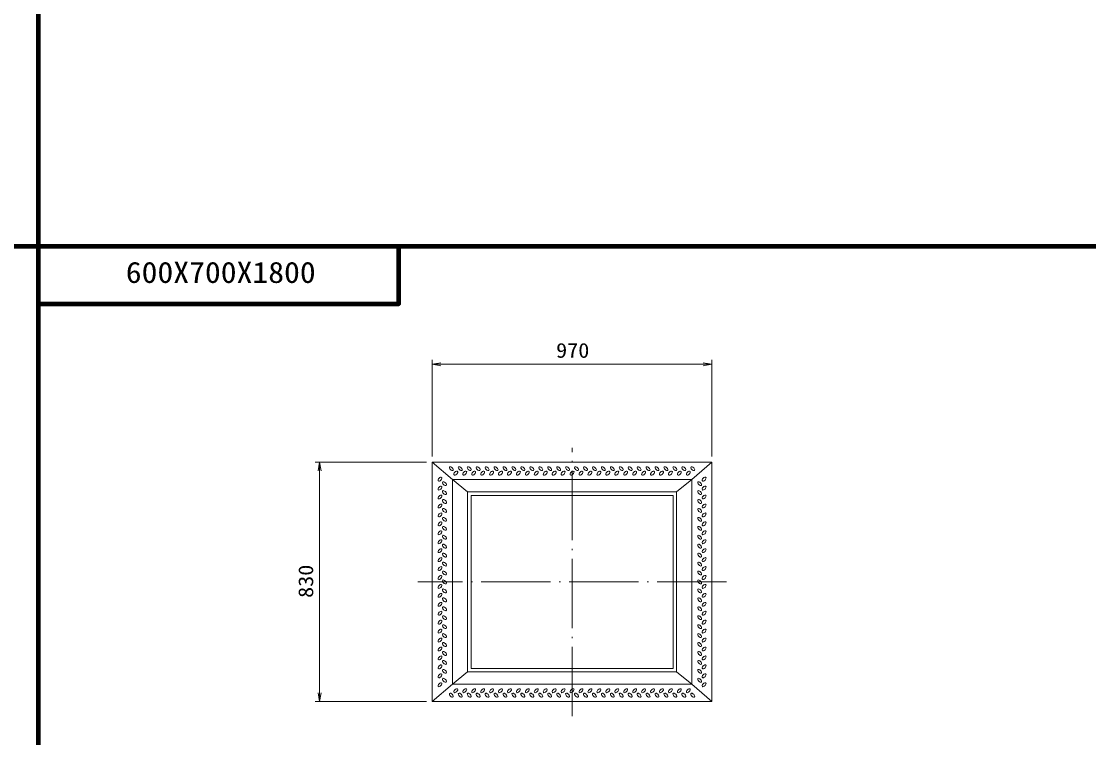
# Model space of a CAD drawing. Units: millimetres, scale not verified. Extents: x -8410 to 41710, y -74801 to 5940.
# Drawn here: x 26851 to 30551, y -49645 to -47161 of the extents above; entities that cross this region are included whole.
import ezdxf
from ezdxf.enums import TextEntityAlignment as Align

# ---------------------------------------------------------------- set-up
doc = ezdxf.new("R2010")
doc.units = ezdxf.units.MM
doc.header["$LTSCALE"] = 20
doc.linetypes.add('LONG_DASHED_DOTTED', pattern=[15.25, 12, -1.5, 0.25, -1.5])
for name, color, linetype, lineweight in [('0-0_グループ[0](0)-D-BMK(0)', 2, 'LONG_DASHED_DOTTED', 13), ('0-1_グループ[0](0)-D-STR(1)', 1, 'Continuous', 13), ('0-2_グループ[0](0)-D-STR-DIM(2)', 7, 'Continuous', 13), ('0-5_グループ[0](0)-D-TTL(5)', 2, 'Continuous', 140)]:
    doc.layers.add(name, color=color, linetype=linetype, lineweight=lineweight)
doc.layers.add('0-6_グループ[0](0)-D-TTL-TXT(6)', color=7, linetype='Continuous')
doc.styles.add('ＭＳ ゴシック', font='')
doc.styles.get('ＭＳ ゴシック').set_extended_font_data('MS Gothic')

msp = doc.modelspace()

# ---------------------------------------------------------------- linework, layer by layer
at = {"layer": '0-0_グループ[0](0)-D-BMK(0)'}
for p, q in [((28760, -49570), (28760, -48640)), ((29295, -49105), (28225, -49105))]:
    msp.add_line(p, q, dxfattribs=at)
at = {"layer": '0-1_グループ[0](0)-D-STR(1)'}
for p, q in [((28275, -48690), (29245, -48690)), ((28275, -49520), (28275, -48690)), ((29245, -48690), (29245, -49520)), ((28345, -48750), (29175, -48750)), ((28345, -49460), (28345, -48750)), ((29175, -48750), (29175, -49460)), ((28398, -48793), (29122, -48793)), ((28398, -49417), (28398, -48793)), ((29122, -48793), (29122, -49417)), ((28410, -48805), (29110, -48805)), ((28410, -49405), (28410, -48805)), ((29110, -48805), (29110, -49405)), ((29122, -49417), (28398, -49417)), ((29110, -49405), (28410, -49405)), ((29175, -49460), (28345, -49460)), ((29245, -49520), (28275, -49520))]:
    msp.add_line(p, q, dxfattribs=at)
for points in [[(28275, -48690), (28345, -48750), (28398, -48793)], [(29245, -48690), (29175, -48750), (29122, -48793)], [(28275, -49520), (28345, -49460), (28398, -49417)], [(29245, -49520), (29175, -49460), (29122, -49417)]]:
    msp.add_lwpolyline(points, dxfattribs=at)
for centre, major_axis in [((28341.5, -48712.25), (-6.01, 6.01)), ((28357, -48727.75), (6.01, 6.01)), ((28372.5, -48712.25), (-6.01, 6.01)), ((28388, -48727.75), (6.01, 6.01)), ((28403.5, -48712.25), (-6.01, 6.01)), ((28419, -48727.75), (6.01, 6.01)), ((28434.5, -48712.25), (-6.01, 6.01)), ((28450, -48727.75), (6.01, 6.01)), ((28465.5, -48712.25), (-6.01, 6.01)), ((28481, -48727.75), (6.01, 6.01)), ((28496.5, -48712.25), (-6.01, 6.01)), ((28512, -48727.75), (6.01, 6.01)), ((28527.5, -48712.25), (-6.01, 6.01)), ((28543, -48727.75), (6.01, 6.01)), ((28558.5, -48712.25), (-6.01, 6.01)), ((28574, -48727.75), (6.01, 6.01)), ((28589.5, -48712.25), (-6.01, 6.01)), ((28605, -48727.75), (6.01, 6.01)), ((28620.5, -48712.25), (-6.01, 6.01)), ((28636, -48727.75), (6.01, 6.01)), ((28651.5, -48712.25), (-6.01, 6.01)), ((28667, -48727.75), (6.01, 6.01)), ((28682.5, -48712.25), (-6.01, 6.01)), ((28698, -48727.75), (6.01, 6.01)), ((28713.5, -48712.25), (-6.01, 6.01)), ((28729, -48727.75), (6.01, 6.01)), ((28744.5, -48712.25), (-6.01, 6.01)), ((28760, -48727.75), (6.01, 6.01)), ((28775.5, -48712.25), (-6.01, 6.01)), ((28791, -48727.75), (6.01, 6.01)), ((28806.5, -48712.25), (-6.01, 6.01)), ((28822, -48727.75), (6.01, 6.01)), ((28837.5, -48712.25), (-6.01, 6.01)), ((28853, -48727.75), (6.01, 6.01)), ((28868.5, -48712.25), (-6.01, 6.01)), ((28884, -48727.75), (6.01, 6.01)), ((28899.5, -48712.25), (-6.01, 6.01)), ((28915, -48727.75), (6.01, 6.01)), ((28930.5, -48712.25), (-6.01, 6.01)), ((28946, -48727.75), (6.01, 6.01)), ((28961.5, -48712.25), (-6.01, 6.01)), ((28977, -48727.75), (6.01, 6.01)), ((28992.5, -48712.25), (-6.01, 6.01)), ((29008, -48727.75), (6.01, 6.01)), ((29023.5, -48712.25), (-6.01, 6.01)), ((29039, -48727.75), (6.01, 6.01)), ((29054.5, -48712.25), (-6.01, 6.01)), ((29070, -48727.75), (6.01, 6.01)), ((29085.5, -48712.25), (-6.01, 6.01)), ((29101, -48727.75), (6.01, 6.01)), ((29116.5, -48712.25), (-6.01, 6.01)), ((29132, -48727.75), (6.01, 6.01)), ((29147.5, -48712.25), (-6.01, 6.01)), ((29163, -48727.75), (6.01, 6.01)), ((29178.5, -48712.25), (-6.01, 6.01)), ((28302.25, -48748.5), (-6.01, -6.01)), ((28317.75, -48764), (-6.01, 6.01)), ((29202.25, -48764), (6.01, -6.01)), ((29217.75, -48748.5), (6.01, 6.01)), ((28302.25, -48779.5), (-6.01, -6.01)), ((28302.25, -48810.5), (-6.01, -6.01)), ((28317.75, -48795), (-6.01, 6.01)), ((29202.25, -48795), (6.01, -6.01)), ((29217.75, -48779.5), (6.01, 6.01)), ((29217.75, -48810.5), (6.01, 6.01)), ((28302.25, -48841.5), (-6.01, -6.01)), ((28317.75, -48826), (-6.01, 6.01)), ((29202.25, -48826), (6.01, -6.01)), ((29217.75, -48841.5), (6.01, 6.01)), ((28302.25, -48872.5), (-6.01, -6.01)), ((28317.75, -48857), (-6.01, 6.01)), ((29202.25, -48857), (6.01, -6.01)), ((29217.75, -48872.5), (6.01, 6.01)), ((28302.25, -48903.5), (-6.01, -6.01)), ((28317.75, -48888), (-6.01, 6.01)), ((28317.75, -48919), (-6.01, 6.01)), ((29202.25, -48888), (6.01, -6.01)), ((29202.25, -48919), (6.01, -6.01)), ((29217.75, -48903.5), (6.01, 6.01)), ((28302.25, -48934.5), (-6.01, -6.01)), ((28317.75, -48950), (-6.01, 6.01)), ((29202.25, -48950), (6.01, -6.01)), ((29217.75, -48934.5), (6.01, 6.01)), ((28302.25, -48965.5), (-6.01, -6.01)), ((28317.75, -48981), (-6.01, 6.01)), ((29202.25, -48981), (6.01, -6.01)), ((29217.75, -48965.5), (6.01, 6.01)), ((28302.25, -48996.5), (-6.01, -6.01)), ((28302.25, -49027.5), (-6.01, -6.01)), ((28317.75, -49012), (-6.01, 6.01)), ((29202.25, -49012), (6.01, -6.01)), ((29217.75, -48996.5), (6.01, 6.01)), ((29217.75, -49027.5), (6.01, 6.01)), ((28302.25, -49058.5), (-6.01, -6.01)), ((28317.75, -49043), (-6.01, 6.01)), ((29202.25, -49043), (6.01, -6.01)), ((29217.75, -49058.5), (6.01, 6.01)), ((28302.25, -49089.5), (-6.01, -6.01)), ((28317.75, -49074), (-6.01, 6.01)), ((28317.75, -49105), (-6.01, 6.01)), ((29202.25, -49074), (6.01, -6.01)), ((29202.25, -49105), (6.01, -6.01)), ((29217.75, -49089.5), (6.01, 6.01)), ((28302.25, -49120.5), (-6.01, -6.01)), ((28317.75, -49136), (-6.01, 6.01)), ((29202.25, -49136), (6.01, -6.01)), ((29217.75, -49120.5), (6.01, 6.01)), ((28302.25, -49151.5), (-6.01, -6.01)), ((28317.75, -49167), (-6.01, 6.01)), ((29202.25, -49167), (6.01, -6.01)), ((29217.75, -49151.5), (6.01, 6.01)), ((28302.25, -49182.5), (-6.01, -6.01)), ((28302.25, -49213.5), (-6.01, -6.01)), ((28317.75, -49198), (-6.01, 6.01)), ((29202.25, -49198), (6.01, -6.01)), ((29217.75, -49182.5), (6.01, 6.01)), ((29217.75, -49213.5), (6.01, 6.01)), ((28302.25, -49244.5), (-6.01, -6.01)), ((28317.75, -49229), (-6.01, 6.01)), ((29202.25, -49229), (6.01, -6.01)), ((29217.75, -49244.5), (6.01, 6.01)), ((28302.25, -49275.5), (-6.01, -6.01)), ((28317.75, -49260), (-6.01, 6.01)), ((28317.75, -49291), (-6.01, 6.01)), ((29202.25, -49260), (6.01, -6.01)), ((29202.25, -49291), (6.01, -6.01)), ((29217.75, -49275.5), (6.01, 6.01)), ((28302.25, -49306.5), (-6.01, -6.01)), ((28317.75, -49322), (-6.01, 6.01)), ((29202.25, -49322), (6.01, -6.01)), ((29217.75, -49306.5), (6.01, 6.01)), ((28302.25, -49337.5), (-6.01, -6.01)), ((28317.75, -49353), (-6.01, 6.01)), ((29202.25, -49353), (6.01, -6.01)), ((29217.75, -49337.5), (6.01, 6.01)), ((28302.25, -49368.5), (-6.01, -6.01)), ((28302.25, -49399.5), (-6.01, -6.01)), ((28317.75, -49384), (-6.01, 6.01)), ((29202.25, -49384), (6.01, -6.01)), ((29217.75, -49368.5), (6.01, 6.01)), ((29217.75, -49399.5), (6.01, 6.01)), ((28302.25, -49430.5), (-6.01, -6.01)), ((28317.75, -49415), (-6.01, 6.01)), ((29202.25, -49415), (6.01, -6.01)), ((29217.75, -49430.5), (6.01, 6.01)), ((28302.25, -49461.5), (-6.01, -6.01)), ((28317.75, -49446), (-6.01, 6.01)), ((29202.25, -49446), (6.01, -6.01)), ((29217.75, -49461.5), (6.01, 6.01)), ((28341.5, -49497.75), (6.01, -6.01)), ((28357, -49482.25), (-6.01, -6.01)), ((28372.5, -49497.75), (6.01, -6.01)), ((28388, -49482.25), (-6.01, -6.01)), ((28403.5, -49497.75), (6.01, -6.01)), ((28419, -49482.25), (-6.01, -6.01)), ((28434.5, -49497.75), (6.01, -6.01)), ((28450, -49482.25), (-6.01, -6.01)), ((28465.5, -49497.75), (6.01, -6.01)), ((28481, -49482.25), (-6.01, -6.01)), ((28496.5, -49497.75), (6.01, -6.01)), ((28512, -49482.25), (-6.01, -6.01)), ((28527.5, -49497.75), (6.01, -6.01)), ((28543, -49482.25), (-6.01, -6.01)), ((28558.5, -49497.75), (6.01, -6.01)), ((28574, -49482.25), (-6.01, -6.01)), ((28589.5, -49497.75), (6.01, -6.01)), ((28605, -49482.25), (-6.01, -6.01)), ((28620.5, -49497.75), (6.01, -6.01)), ((28636, -49482.25), (-6.01, -6.01)), ((28651.5, -49497.75), (6.01, -6.01)), ((28667, -49482.25), (-6.01, -6.01)), ((28682.5, -49497.75), (6.01, -6.01)), ((28698, -49482.25), (-6.01, -6.01)), ((28713.5, -49497.75), (6.01, -6.01)), ((28729, -49482.25), (-6.01, -6.01)), ((28744.5, -49497.75), (6.01, -6.01)), ((28760, -49482.25), (-6.01, -6.01)), ((28775.5, -49497.75), (6.01, -6.01)), ((28791, -49482.25), (-6.01, -6.01)), ((28806.5, -49497.75), (6.01, -6.01)), ((28822, -49482.25), (-6.01, -6.01)), ((28837.5, -49497.75), (6.01, -6.01)), ((28853, -49482.25), (-6.01, -6.01)), ((28868.5, -49497.75), (6.01, -6.01)), ((28884, -49482.25), (-6.01, -6.01)), ((28899.5, -49497.75), (6.01, -6.01)), ((28915, -49482.25), (-6.01, -6.01)), ((28930.5, -49497.75), (6.01, -6.01)), ((28946, -49482.25), (-6.01, -6.01)), ((28961.5, -49497.75), (6.01, -6.01)), ((28977, -49482.25), (-6.01, -6.01)), ((28992.5, -49497.75), (6.01, -6.01)), ((29008, -49482.25), (-6.01, -6.01)), ((29023.5, -49497.75), (6.01, -6.01)), ((29039, -49482.25), (-6.01, -6.01)), ((29054.5, -49497.75), (6.01, -6.01)), ((29070, -49482.25), (-6.01, -6.01)), ((29085.5, -49497.75), (6.01, -6.01)), ((29101, -49482.25), (-6.01, -6.01)), ((29116.5, -49497.75), (6.01, -6.01)), ((29132, -49482.25), (-6.01, -6.01)), ((29147.5, -49497.75), (6.01, -6.01)), ((29163, -49482.25), (-6.01, -6.01)), ((29178.5, -49497.75), (6.01, -6.01))]:
    msp.add_ellipse(centre, major_axis=major_axis, ratio=0.529412, dxfattribs=at)
at = {"layer": '0-2_グループ[0](0)-D-STR-DIM(2)'}
for p, q in [((28275, -48670), (28275, -48335)), ((28275, -48350), (29245, -48350)), ((29245, -48670), (29245, -48335)), ((28255, -48690), (27870, -48690)), ((27885, -49520), (27885, -48690)), ((28255, -49520), (27870, -49520))]:
    msp.add_line(p, q, dxfattribs=at)
for points in [[(28305, -48345), (28275, -48350), (28305, -48355)], [(29215, -48355), (29245, -48350), (29215, -48345)], [(27890, -48720), (27885, -48690), (27880, -48720)], [(27880, -49490), (27885, -49520), (27890, -49490)]]:
    msp.add_lwpolyline(points, dxfattribs=at)
at = {"layer": '0-5_グループ[0](0)-D-TTL(5)'}
for p, q in [((26910, -47940), (26910, -32190)), ((26910, -53190), (26910, -37440)), ((26910, -58440), (26910, -42690)), ((8410, -47940), (34310, -47940)), ((8410, -47940), (34310, -47940)), ((8410, -47940), (34310, -47940)), ((8410, -47940), (34310, -47940)), ((26910, -74801.43), (26910, -47940))]:
    msp.add_line(p, q, dxfattribs=at)
msp.add_lwpolyline([(26910, -48140), (28160, -48140), (28160, -47940)], dxfattribs=at)

# ---------------------------------------------------------------- texts
at = {"layer": '0-2_グループ[0](0)-D-STR-DIM(2)', "style": 'ＭＳ ゴシック', "width": 1.1}
msp.add_text('970', height=51.32, dxfattribs=at).set_placement((28704.7, -48343), align=Align.BOTTOM_LEFT)
msp.add_text('830', height=51.32, rotation=90, dxfattribs=at).set_placement((27878, -49160.3), align=Align.BOTTOM_LEFT)
at = {"layer": '0-6_グループ[0](0)-D-TTL-TXT(6)', "style": 'ＭＳ ゴシック', "width": 1.1}
msp.add_text('600X700X1800', height=73.31, dxfattribs=at).set_placement((27213, -48090), align=Align.BOTTOM_LEFT)

doc.saveas('drawing.dxf')
